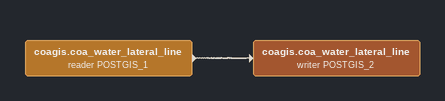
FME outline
coagis.coa_water_lateral_line (reader POSTGIS_1)
    -> coagis.coa_water_lateral_line (writer POSTGIS_2)
coagis.coa_water_lateral_line (writer POSTGIS_2)
